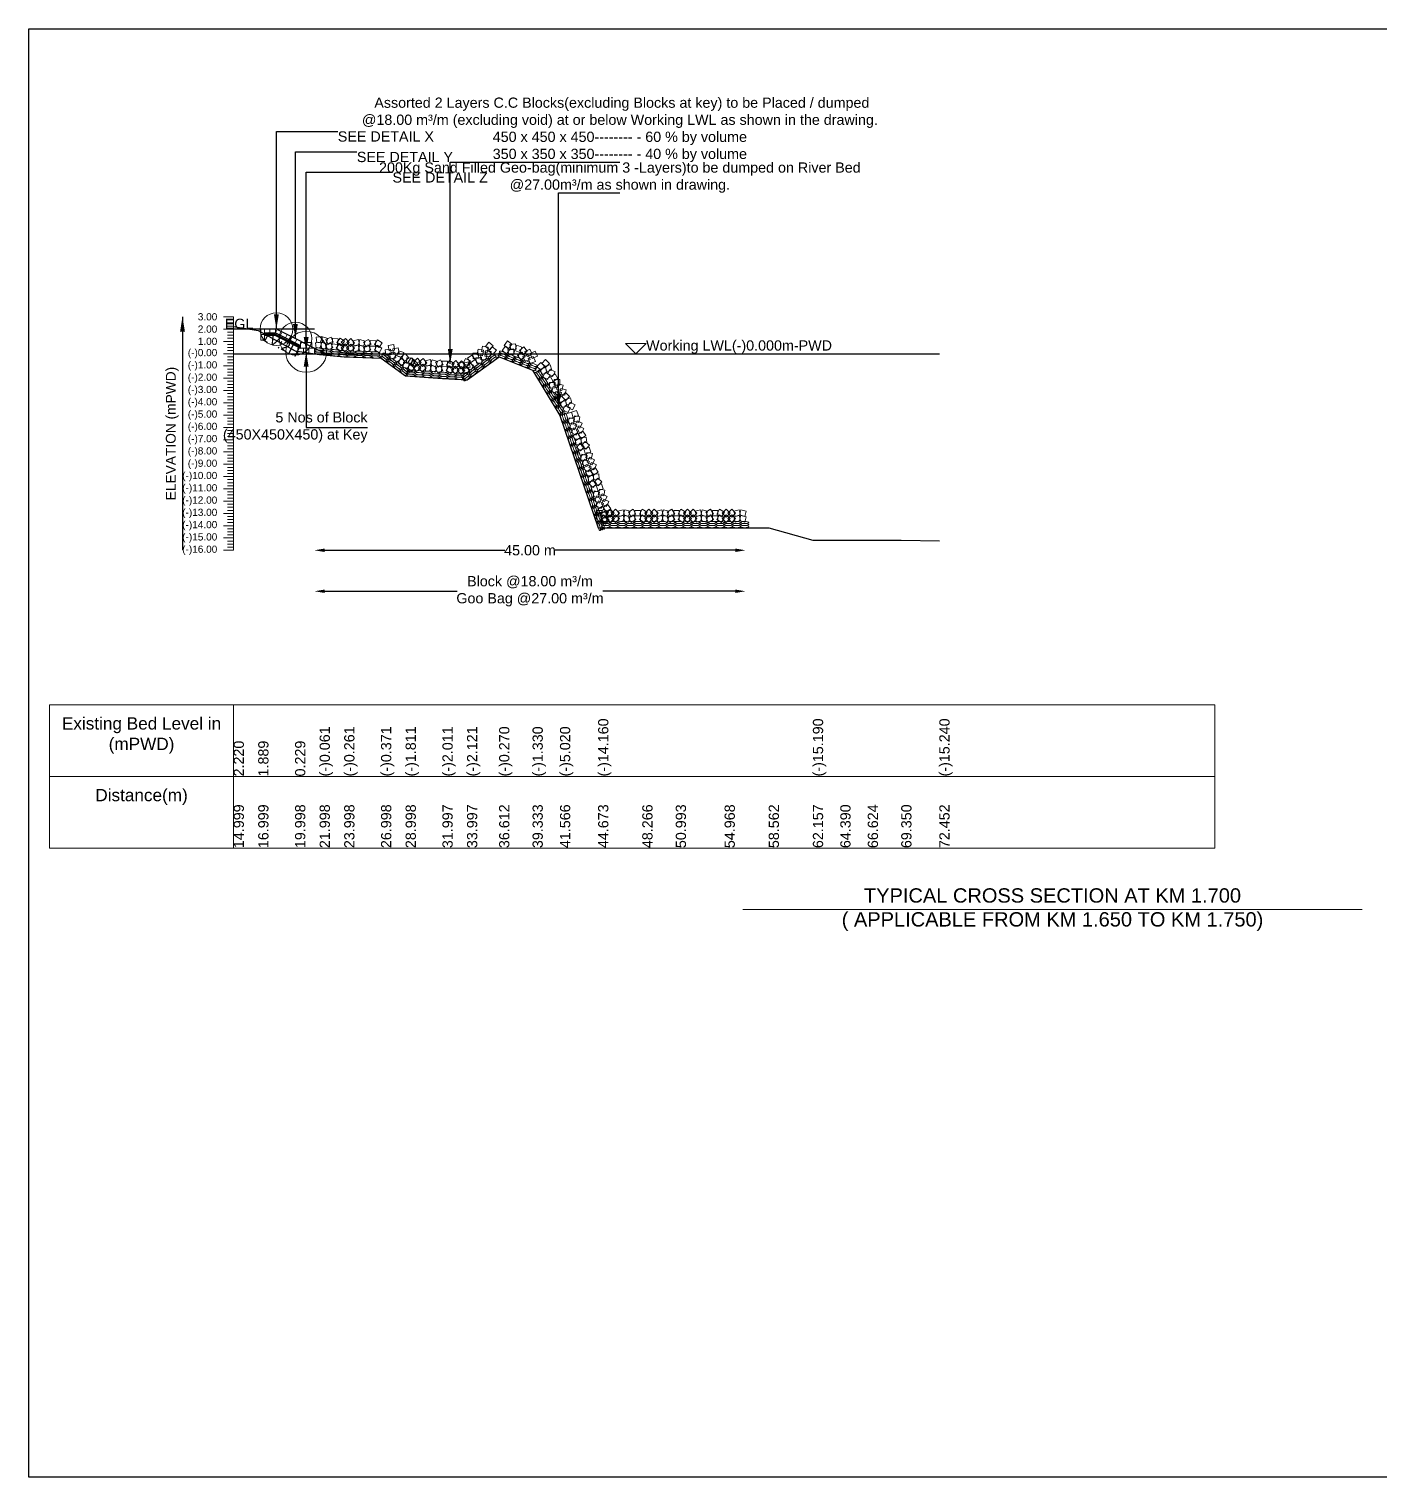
# Model space of a CAD drawing. Header units: inches. Extents: x 89000 to 1304432, y -10828 to 220529.
# Drawn here: x 446460 to 453055, y 172130 to 179201 of the extents above; entities that cross this region are included whole.
import ezdxf

# ---------------------------------------------------------------- set-up
doc = ezdxf.new("R2010")
doc.units = ezdxf.units.IN
doc.header["$LTSCALE"] = 7
doc.header["$MEASUREMENT"] = 0
for name, color, linetype, lineweight in [('Cross section Data Border', 7, 'Continuous', 9), ('Cross Section Labels', 7, 'Continuous', 9), ('Existing_Bed_Level for Xsection', 7, 'Continuous', 25), ('Long Section Labels', 7, 'Continuous', 9)]:
    doc.layers.add(name, color=color, linetype=linetype, lineweight=lineweight)
doc.styles.get("Standard").update_dxf_attribs({"font": 'arial.ttf'})
doc.dimstyles.new('Appron Lebeling Style', dxfattribs={"dimtxt": 50, "dimasz": 50, "dimexe": 0.18, "dimexo": 0.0625, "dimgap": 0.09, "dimtad": 0, "dimtih": 1, "dimtoh": 1, "dimdec": 4, "dimzin": 0, "dimdsep": 46, "dimtxsty": 'Standard', "dimcen": 0.09, "dimse1": 1, "dimse2": 1, "dimadec": 0, "dimazin": 0, "dimtfac": 1, "dimtdec": 4, "dimtofl": 0, "dimtmove": 0, "dimatfit": 3, "dimfxl": 1, "dimtolj": 1, "dimtzin": 0, "dimarcsym": 0})
doc.dimstyles.get("Standard").update_dxf_attribs({"dimtxt": 0.18, "dimasz": 0.18, "dimexe": 0.18, "dimexo": 0.0625, "dimgap": 0.09, "dimtad": 0, "dimtih": 1, "dimtoh": 1, "dimdec": 4, "dimzin": 0, "dimdsep": 46, "dimtxsty": 'Standard', "dimcen": 0.09, "dimadec": 0, "dimazin": 0, "dimtfac": 1, "dimtdec": 4, "dimtofl": 0, "dimtmove": 0, "dimatfit": 3, "dimfxl": 1, "dimtolj": 1, "dimtzin": 0, "dimarcsym": 0})

# ---------------------------------------------------------------- blocks, each defined once
blk = doc.blocks.new('*D33')
at = {"layer": 'Cross Section Labels', "color": 0, "lineweight": -2, "transparency": 16777216}
for p, q in [((447904.4, 176655), (448783.7, 176655)), ((449910.1, 176655), (449030.8, 176655))]:
    blk.add_line(p, q, dxfattribs=at)
at = {"layer": 'Cross Section Labels', "color": 0, "transparency": 16777216}
for points in [[(447904.4, 176663.4), (447904.4, 176646.7), (447854.4, 176655)], [(449910.1, 176663.4), (449910.1, 176646.7), (449960.1, 176655)]]:
    blk.add_solid(points, dxfattribs=at)
at = {"layer": 'Defpoints', "color": 0, "transparency": 16777216}
for p in [(447854.4, 177615), (449960.1, 176765.4), (449960.1, 176655)]:
    blk.add_point(p, dxfattribs=at)
at = {"layer": 'Cross Section Labels', "color": 0, "transparency": 16777216, "insert": (448907.2, 176655), "char_height": 50, "attachment_point": 5}
blk.add_mtext('\\A1;45.00 m', dxfattribs=at)
blk = doc.blocks.new('*D34')
at = {"layer": 'Cross Section Labels', "color": 0, "lineweight": -2, "transparency": 16777216}
for p, q in [((447904.4, 176455), (448551.6, 176455)), ((449910.1, 176455), (449262.9, 176455))]:
    blk.add_line(p, q, dxfattribs=at)
at = {"layer": 'Cross Section Labels', "color": 0, "transparency": 16777216}
for points in [[(447904.4, 176463.4), (447904.4, 176446.7), (447854.4, 176455)], [(449910.1, 176463.4), (449910.1, 176446.7), (449960.1, 176455)]]:
    blk.add_solid(points, dxfattribs=at)
at = {"layer": 'Defpoints', "color": 0, "transparency": 16777216}
for p in [(447854.4, 177615), (449960.1, 176765.4), (449960.1, 176455)]:
    blk.add_point(p, dxfattribs=at)
at = {"layer": 'Cross Section Labels', "color": 0, "transparency": 16777216, "insert": (448907.2, 176455), "char_height": 50, "attachment_point": 5}
blk.add_mtext('\\A1;Block @18.00 m³/m ^JGoo Bag @27.00 m³/m ', dxfattribs=at)

msp = doc.modelspace()

# ---------------------------------------------------------------- linework, layer by layer
msp.add_lwpolyline([(446459.68143, 179200.63194), (456459.68143, 179200.63194), (456459.68143, 172129.63194), (446459.68143, 172129.63194)], close=True)
at = {"layer": 'Cross section Data Border'}
msp.add_lwpolyline([(446559.68143, 175900.63194), (452252.08401, 175900.63194), (452252.08401, 175200.63194), (446559.68143, 175200.63194)], close=True, dxfattribs=at)
for points in [[(447459.68143, 175900.63194), (447459.68143, 175200.63194)], [(446559.68143, 175550.63194), (452252.08401, 175550.63194)]]:
    msp.add_lwpolyline(points, dxfattribs=at)
at = {"layer": 'Cross Section Labels'}
msp.add_lwpolyline([(449424.41117, 177615.03194), (449474.41117, 177665.03194), (449374.41117, 177665.03194)], close=True, dxfattribs=at)
msp.add_lwpolyline([(449947.68143, 174900.63194), (451459.68143, 174900.63194), (452971.68143, 174900.63194)], dxfattribs=at)
for centre, radius in [((447668.41117, 177735.03194), 80), ((447761.41117, 177688.53194), 80), ((447813.91117, 177624.03194), 100)]:
    msp.add_circle(centre, radius, dxfattribs=at)
at = {"layer": 'Existing_Bed_Level for Xsection'}
for points in [[(447459.68143, 177748.23194), (447579.67713, 177728.37194), (447759.65595, 177628.77194), (447879.65164, 177611.37194), (447999.64733, 177599.37194), (448179.62616, 177592.77194), (448299.62185, 177506.37194), (448479.60068, 177494.37194), (448599.59637, 177487.77194), (448756.48008, 177598.83194), (448919.74547, 177535.23194), (449053.71505, 177313.83194), (449240.13244, 176765.43194), (449455.73185, 176765.43194), (449619.33599, 176765.43194), (449857.86463, 176765.43194), (450073.46896, 176765.43194), (450289.1577, 176703.63194), (450423.16363, 176703.63194), (450557.18017, 176703.63194), (450720.73588, 176703.63194), (450906.88605, 176700.63194)], [(447854.41117, 177735.03194), (447459.68143, 177735.03194)], [(447908.41117, 177615.03194), (447672.21179, 177733.13163), (447668.41117, 177735.03194), (447664.16195, 177735.03194), (447610.16195, 177735.03194)], [(447610.16195, 177717.03194), (447664.16195, 177717.03194), (447786.91117, 177655.65733)], [(447610.16195, 177711.03194), (447662.74554, 177711.03194), (447786.91117, 177648.94912)], [(447610.16195, 177705.03194), (447661.32913, 177705.03194), (447786.91117, 177642.24092)], [(447459.68143, 177615.03194), (450906.88605, 177615.03194)]]:
    msp.add_lwpolyline(points, dxfattribs=at)
at = {"layer": 'Long Section Labels'}
for points in [[(447459.68143, 177795.03194), (447409.68143, 177795.03194)], [(447459.68143, 177780.03194), (447429.68143, 177780.03194)], [(447459.68143, 177765.03194), (447429.68143, 177765.03194)], [(447459.68143, 176655.03194), (447459.68143, 176715.03194), (447459.68143, 176775.03194), (447459.68143, 176835.03194), (447459.68143, 176895.03194), (447459.68143, 176955.03194), (447459.68143, 177015.03194), (447459.68143, 177075.03194), (447459.68143, 177135.03194), (447459.68143, 177195.03194), (447459.68143, 177255.03194), (447459.68143, 177315.03194), (447459.68143, 177375.03194), (447459.68143, 177435.03194), (447459.68143, 177495.03194), (447459.68143, 177555.03194), (447459.68143, 177615.03194), (447459.68143, 177675.03194), (447459.68143, 177735.03194), (447459.68143, 177795.03194)], [(447459.68143, 177735.03194), (447409.68143, 177735.03194)], [(447459.68143, 177750.03194), (447429.68143, 177750.03194)], [(447459.68143, 177720.03194), (447429.68143, 177720.03194)], [(447459.68143, 177705.03194), (447429.68143, 177705.03194)], [(447459.68143, 177675.03194), (447409.68143, 177675.03194)], [(447459.68143, 177690.03194), (447429.68143, 177690.03194)], [(447459.68143, 177660.03194), (447429.68143, 177660.03194)], [(447459.68143, 177645.03194), (447429.68143, 177645.03194)], [(447459.68143, 177630.03194), (447429.68143, 177630.03194)], [(447459.68143, 177615.03194), (447409.68143, 177615.03194)], [(447459.68143, 177555.03194), (447409.68143, 177555.03194)], [(447459.68143, 177600.03194), (447429.68143, 177600.03194)], [(447459.68143, 177585.03194), (447429.68143, 177585.03194)], [(447459.68143, 177570.03194), (447429.68143, 177570.03194)], [(447459.68143, 177495.03194), (447409.68143, 177495.03194)], [(447459.68143, 177540.03194), (447429.68143, 177540.03194)], [(447459.68143, 177525.03194), (447429.68143, 177525.03194)], [(447459.68143, 177510.03194), (447429.68143, 177510.03194)], [(447459.68143, 177435.03194), (447409.68143, 177435.03194)], [(447459.68143, 177480.03194), (447429.68143, 177480.03194)], [(447459.68143, 177465.03194), (447429.68143, 177465.03194)], [(447459.68143, 177450.03194), (447429.68143, 177450.03194)], [(447459.68143, 177420.03194), (447429.68143, 177420.03194)], [(447459.68143, 177375.03194), (447409.68143, 177375.03194)], [(447459.68143, 177405.03194), (447429.68143, 177405.03194)], [(447459.68143, 177390.03194), (447429.68143, 177390.03194)], [(447459.68143, 177360.03194), (447429.68143, 177360.03194)], [(447459.68143, 177345.03194), (447429.68143, 177345.03194)], [(447459.68143, 177315.03194), (447409.68143, 177315.03194)], [(447459.68143, 177330.03194), (447429.68143, 177330.03194)], [(447459.68143, 177300.03194), (447429.68143, 177300.03194)], [(447459.68143, 177285.03194), (447429.68143, 177285.03194)], [(447459.68143, 177270.03194), (447429.68143, 177270.03194)], [(447459.68143, 177255.03194), (447409.68143, 177255.03194)], [(447459.68143, 177240.03194), (447429.68143, 177240.03194)], [(447459.68143, 177225.03194), (447429.68143, 177225.03194)], [(447459.68143, 177210.03194), (447429.68143, 177210.03194)], [(447459.68143, 177195.03194), (447409.68143, 177195.03194)], [(447459.68143, 177135.03194), (447409.68143, 177135.03194)], [(447459.68143, 177180.03194), (447429.68143, 177180.03194)], [(447459.68143, 177165.03194), (447429.68143, 177165.03194)], [(447459.68143, 177150.03194), (447429.68143, 177150.03194)], [(447459.68143, 177075.03194), (447409.68143, 177075.03194)], [(447459.68143, 177120.03194), (447429.68143, 177120.03194)], [(447459.68143, 177105.03194), (447429.68143, 177105.03194)], [(447459.68143, 177090.03194), (447429.68143, 177090.03194)], [(447459.68143, 177060.03194), (447429.68143, 177060.03194)], [(447459.68143, 177015.03194), (447409.68143, 177015.03194)], [(447459.68143, 177045.03194), (447429.68143, 177045.03194)], [(447459.68143, 177030.03194), (447429.68143, 177030.03194)], [(447459.68143, 177000.03194), (447429.68143, 177000.03194)], [(447459.68143, 176955.03194), (447409.68143, 176955.03194)], [(447459.68143, 176985.03194), (447429.68143, 176985.03194)], [(447459.68143, 176970.03194), (447429.68143, 176970.03194)], [(447459.68143, 176940.03194), (447429.68143, 176940.03194)], [(447459.68143, 176925.03194), (447429.68143, 176925.03194)], [(447459.68143, 176895.03194), (447409.68143, 176895.03194)], [(447459.68143, 176910.03194), (447429.68143, 176910.03194)], [(447459.68143, 176880.03194), (447429.68143, 176880.03194)], [(447459.68143, 176865.03194), (447429.68143, 176865.03194)], [(447459.68143, 176850.03194), (447429.68143, 176850.03194)], [(447459.68143, 176835.03194), (447409.68143, 176835.03194)], [(447459.68143, 176775.03194), (447409.68143, 176775.03194)], [(447459.68143, 176820.03194), (447429.68143, 176820.03194)], [(447459.68143, 176805.03194), (447429.68143, 176805.03194)], [(447459.68143, 176790.03194), (447429.68143, 176790.03194)], [(447459.68143, 176715.03194), (447409.68143, 176715.03194)], [(447459.68143, 176760.03194), (447429.68143, 176760.03194)], [(447459.68143, 176745.03194), (447429.68143, 176745.03194)], [(447459.68143, 176730.03194), (447429.68143, 176730.03194)], [(447459.68143, 176655.03194), (447409.68143, 176655.03194)], [(447459.68143, 176700.03194), (447429.68143, 176700.03194)], [(447459.68143, 176685.03194), (447429.68143, 176685.03194)], [(447459.68143, 176670.03194), (447429.68143, 176670.03194)]]:
    msp.add_lwpolyline(points, dxfattribs=at)
for points in [[(447610.16195, 177735.03194), (447592.16195, 177735.03194), (447592.16195, 177708.03194), (447610.16195, 177708.03194)], [(447610.16195, 177708.03194), (447592.16195, 177708.03194), (447592.16195, 177681.03194), (447610.16195, 177681.03194)], [(447637.16195, 177735.03194), (447610.16195, 177735.03194), (447610.16195, 177717.03194), (447637.16195, 177717.03194)], [(447664.16195, 177735.03194), (447637.16195, 177735.03194), (447637.16195, 177717.03194), (447664.16195, 177717.03194)], [(447696.36132, 177721.05686), (447672.21179, 177733.13163), (447664.16195, 177717.03194), (447688.31148, 177704.95717)], [(447720.51086, 177708.98209), (447696.36132, 177721.05686), (447688.31148, 177704.95717), (447712.46101, 177692.8824)], [(447744.66039, 177696.90733), (447720.51086, 177708.98209), (447712.46101, 177692.8824), (447736.61055, 177680.80764)], [(447768.80993, 177684.83256), (447744.66039, 177696.90733), (447736.61055, 177680.80764), (447760.76008, 177668.73287)], [(447889.79144, 177698.45413), (447862.97919, 177695.27556), (447866.15776, 177668.46331), (447892.97001, 177671.64188)], [(447919.05119, 177688.4767), (447893.79792, 177698.03035), (447884.24427, 177672.77708), (447909.49754, 177663.22343)], [(447935.27628, 177695.79426), (447910.65966, 177684.70275), (447921.75117, 177660.08612), (447946.3678, 177671.17764)], [(447792.95946, 177672.75779), (447768.80993, 177684.83256), (447760.76008, 177668.73287), (447784.90962, 177656.6581)], [(447800.41117, 177642.03194), (447773.41117, 177642.03194), (447773.41117, 177615.03194), (447800.41117, 177615.03194)], [(447813.91117, 177669.03194), (447786.91117, 177669.03194), (447786.91117, 177642.03194), (447813.91117, 177642.03194)], [(447827.41117, 177642.03194), (447800.41117, 177642.03194), (447800.41117, 177615.03194), (447827.41117, 177615.03194)], [(447840.91117, 177669.03194), (447813.91117, 177669.03194), (447813.91117, 177642.03194), (447840.91117, 177642.03194)], [(447854.41117, 177642.03194), (447827.41117, 177642.03194), (447827.41117, 177615.03194), (447854.41117, 177615.03194)], [(447885.91682, 177671.73359), (447859.10457, 177668.55502), (447862.28314, 177641.74277), (447889.09539, 177644.92134)], [(447916.3645, 177661.61071), (447891.11122, 177671.16436), (447881.55757, 177645.91108), (447906.81085, 177636.35744)], [(447932.58959, 177668.92827), (447907.97296, 177657.83676), (447919.06447, 177633.22013), (447943.6811, 177644.31164)], [(447967.46937, 177660.47715), (447940.60337, 177663.16385), (447937.91668, 177636.29786), (447964.78267, 177633.61116)], [(447970.15607, 177687.34315), (447943.29007, 177690.02984), (447940.60337, 177663.16385), (447967.46937, 177660.47715)], [(447998.39869, 177648.79386), (447976.46597, 177664.54047), (447960.71935, 177642.60776), (447982.65207, 177626.86114)], [(448001.08538, 177675.65986), (447979.15266, 177691.40647), (447963.40605, 177669.47375), (447985.33877, 177653.72714)], [(448004.3704, 177662.43309), (447984.58437, 177644.06156), (448002.95591, 177624.27554), (448022.74193, 177642.64707)], [(448005.35985, 177689.41496), (447985.57382, 177671.04342), (448003.94536, 177651.2574), (448023.73138, 177669.62894)], [(448049.72435, 177641.67281), (448031.33707, 177661.4442), (448011.56568, 177643.05692), (448029.95297, 177623.28553)], [(448050.7138, 177668.65468), (448032.32652, 177688.42606), (448012.55513, 177670.03878), (448030.94242, 177650.26739)], [(448067.76908, 177657.55057), (448041.45172, 177651.51761), (448047.48468, 177625.20025), (448073.80204, 177631.23322)], [(448068.75853, 177684.53244), (448042.44117, 177678.49947), (448048.47413, 177652.18212), (448074.79149, 177658.21508)], [(448101.48331, 177649.31619), (448075.67851, 177657.26053), (448067.73418, 177631.45573), (448093.53898, 177623.5114)], [(448102.47276, 177676.29806), (448076.66796, 177684.24239), (448068.72363, 177658.43759), (448094.52843, 177650.49326)], [(448117.21537, 177657.64102), (448093.3461, 177645.02127), (448105.96585, 177621.152), (448129.83512, 177633.77175)], [(448118.20482, 177684.62288), (448094.33555, 177672.00313), (448106.9553, 177648.13386), (448130.82457, 177660.75362)], [(448152.55813, 177651.40326), (448125.57627, 177652.39272), (448124.58681, 177625.41085), (448151.56868, 177624.4214)], [(448153.54758, 177678.38513), (448126.56572, 177679.37458), (448125.57627, 177652.39272), (448152.55813, 177651.40326)], [(448184.16182, 177641.69097), (448161.28098, 177656.02509), (448146.94685, 177633.14425), (448169.82769, 177618.81012)], [(448185.15127, 177668.67283), (448162.27043, 177683.00695), (448147.93631, 177660.12611), (448170.81715, 177645.79199)], [(448225.72798, 177637.44556), (448199.07699, 177633.11838), (448203.40416, 177606.46738), (448230.05516, 177610.79456)], [(448241.50458, 177659.35672), (448214.85359, 177655.02954), (448219.18076, 177628.37854), (448245.83176, 177632.70572)], [(448267.7518, 177616.94146), (448263.4034, 177643.589), (448236.75586, 177639.2406), (448241.10426, 177612.59306)], [(448291.57134, 177620.15784), (448266.32158, 177629.72077), (448256.75864, 177604.47102), (448282.0084, 177594.90808)], [(448653.49821, 177636.43378), (448648.93615, 177609.82198), (448675.54795, 177605.25993), (448680.11, 177631.87172)], [(448702.13825, 177647.48443), (448675.52283, 177652.02529), (448670.98197, 177625.40987), (448697.59739, 177620.86901)], [(448717.73855, 177625.4474), (448691.12313, 177629.98826), (448686.58226, 177603.37284), (448713.19768, 177598.83198)], [(448706.8314, 177671.0575), (448689.58708, 177650.28171), (448710.36288, 177633.03739), (448727.60719, 177653.81319)], [(448722.4317, 177649.02047), (448705.18738, 177628.24468), (448725.96317, 177611.00036), (448743.20749, 177631.77615)], [(448808.75234, 177636.03832), (448786.99085, 177652.02074), (448771.00844, 177630.25925), (448792.76993, 177614.27683)], [(448818.55283, 177661.19683), (448796.79134, 177677.17924), (448780.80893, 177655.41775), (448802.57042, 177639.43534)], [(448826.3463, 177638.73149), (448799.6557, 177634.65569), (448803.7315, 177607.9651), (448830.42209, 177612.0409)], [(448836.14679, 177663.89), (448809.45619, 177659.8142), (448813.53199, 177633.1236), (448840.22258, 177637.1994)], [(448857.6769, 177621.22681), (448832.51839, 177631.0273), (448822.7179, 177605.8688), (448847.87641, 177596.06831)], [(448867.47739, 177646.38532), (448842.31889, 177656.18581), (448832.51839, 177631.0273), (448857.6769, 177621.22681)], [(448894.13484, 177626.82765), (448877.23457, 177647.88426), (448856.17796, 177630.98399), (448873.07823, 177609.92738)], [(448907.25198, 177636.89232), (448882.52791, 177626.0424), (448893.37783, 177601.31834), (448918.10189, 177612.16825)], [(448943.26591, 177602.38193), (448932.39632, 177627.09734), (448907.6809, 177616.22775), (448918.5505, 177591.51233)], [(448251.9752, 177595.0303), (448247.6268, 177621.67784), (448220.97926, 177617.32944), (448225.32766, 177590.6819)], [(448275.79474, 177598.24668), (448250.54498, 177607.80962), (448240.98204, 177582.55986), (448266.2318, 177572.99692)], [(448299.29482, 177572.70847), (448282.21775, 177593.62194), (448261.30427, 177576.54487), (448278.38135, 177555.63139)], [(448315.07143, 177594.61963), (448297.99435, 177615.5331), (448277.08087, 177598.45603), (448294.15795, 177577.54255)], [(448317.00358, 177570.91949), (448290.14128, 177573.64294), (448287.41784, 177546.78064), (448314.28013, 177544.0572)], [(448332.78018, 177592.83065), (448305.91788, 177595.5541), (448303.19444, 177568.6918), (448330.05673, 177565.96836)], [(448342.96575, 177546.14075), (448321.05459, 177561.91735), (448305.27799, 177540.00619), (448327.18915, 177524.22959)], [(448346.66331, 177552.39677), (448324.22154, 177567.409), (448309.20931, 177544.96723), (448331.65107, 177529.955)], [(448348.45953, 177579.33695), (448326.01776, 177594.34918), (448311.00553, 177571.90742), (448333.4473, 177556.89519)], [(448358.74235, 177568.05191), (448336.83119, 177583.82851), (448321.05459, 177561.91735), (448342.96575, 177546.14075)], [(448356.1542, 177565.93486), (448335.82741, 177548.16348), (448353.59879, 177527.8367), (448373.92557, 177545.60807)], [(448357.95042, 177592.87504), (448337.62363, 177575.10367), (448355.39501, 177554.77688), (448375.7218, 177572.54825)], [(448400.86677, 177543.82702), (448383.07921, 177564.13964), (448362.76659, 177546.35209), (448380.55414, 177526.03946)], [(448402.66299, 177570.7672), (448384.87544, 177591.07983), (448364.56281, 177573.29227), (448382.35036, 177552.97965)], [(448419.37843, 177559.15783), (448392.89237, 177553.9149), (448398.13529, 177527.42883), (448424.62136, 177532.67176)], [(448421.17466, 177586.09801), (448394.68859, 177580.85508), (448399.93152, 177554.36902), (448426.41758, 177559.61194)], [(448452.83123, 177549.9185), (448427.27565, 177558.63128), (448418.56287, 177533.07571), (448444.11845, 177524.36293)], [(448454.62745, 177576.85869), (448429.07187, 177585.57147), (448420.35909, 177560.01589), (448445.91467, 177551.30311)], [(448468.80529, 177557.76895), (448444.56917, 177545.86894), (448456.46917, 177521.63281), (448480.7053, 177533.53282)], [(448470.60152, 177584.70913), (448446.36539, 177572.80913), (448458.2654, 177548.573), (448482.50152, 177560.47301)], [(448504.77434, 177577.71521), (448477.81509, 177579.19802), (448476.33228, 177552.23877), (448503.29153, 177550.75595)], [(448534.71228, 177540.46722), (448512.09746, 177555.21746), (448497.34722, 177532.60263), (448519.96204, 177517.85239)], [(448536.19509, 177567.42647), (448513.58027, 177582.17671), (448498.83003, 177559.56188), (448521.44485, 177544.81164)], [(448544.0451, 177554.11476), (448523.92635, 177536.10821), (448541.9329, 177515.98946), (448562.05165, 177533.99601)], [(448545.52791, 177581.07401), (448525.40916, 177563.06746), (448543.41572, 177542.94871), (448563.53446, 177560.95527)], [(448590.49455, 177559.48763), (448572.47198, 177579.59204), (448552.36758, 177561.56947), (448570.39015, 177541.46506)], [(448584.35777, 177575.78852), (448559.0321, 177566.42847), (448568.39214, 177541.1028), (448593.71781, 177550.46285)], [(448599.95806, 177553.75149), (448574.63239, 177544.39144), (448583.99244, 177519.06577), (448609.31811, 177528.42582)], [(448591.80056, 177591.95655), (448580.5014, 177567.43454), (448605.02341, 177556.13537), (448616.32257, 177580.65738)], [(448608.82668, 177575.03268), (448582.40337, 177569.4821), (448587.95396, 177543.05879), (448614.37726, 177548.60938)], [(448607.40086, 177569.91952), (448596.1017, 177545.39751), (448620.6237, 177534.09834), (448631.92287, 177558.62035)], [(448623.66738, 177608.46492), (448601.63035, 177592.86462), (448617.23065, 177570.82759), (448639.26768, 177586.42789)], [(448639.26768, 177586.42789), (448617.23065, 177570.82759), (448632.83095, 177548.79056), (448654.86798, 177564.39086)], [(448654.67377, 177619.94211), (448627.79049, 177617.43428), (448630.29832, 177590.551), (448657.1816, 177593.05883)], [(448670.27407, 177597.90508), (448643.39079, 177595.39725), (448645.89862, 177568.51397), (448672.7819, 177571.0218)], [(448669.0985, 177614.39675), (448664.53645, 177587.78495), (448691.14825, 177583.2229), (448695.7103, 177609.83469)], [(448884.33435, 177601.66914), (448867.43408, 177622.72575), (448846.37747, 177605.82548), (448863.27774, 177584.76887)], [(448897.45149, 177611.73381), (448872.72742, 177600.8839), (448883.57733, 177576.15983), (448908.3014, 177587.00974)], [(448933.46542, 177577.22342), (448922.59583, 177601.93884), (448897.88041, 177591.06924), (448908.75001, 177566.35382)], [(448979.38506, 177553.796), (448959.90089, 177572.48737), (448941.20953, 177553.0032), (448960.6937, 177534.31183)], [(449002.48521, 177567.77395), (448983.00104, 177586.46531), (448964.30968, 177566.98114), (448983.79385, 177548.28978)], [(449014.10039, 177535.07009), (449006.5827, 177561.00239), (448980.65039, 177553.4847), (448988.16809, 177527.55239)], [(448503.29153, 177550.75595), (448476.33228, 177552.23877), (448474.84946, 177525.27951), (448501.80872, 177523.7967)], [(448589.01174, 177532.52838), (448570.98917, 177552.63278), (448550.88477, 177534.61021), (448568.90734, 177514.50581)], [(448607.34387, 177548.07343), (448580.92056, 177542.52285), (448586.47114, 177516.09954), (448612.89445, 177521.65012)], [(448991.00024, 177521.09215), (448983.48254, 177547.02445), (448957.55024, 177539.50675), (448965.06794, 177513.57445)], [(449006.59221, 177512.50781), (448982.94468, 177525.53832), (448969.91417, 177501.89078), (448993.56171, 177488.86028)], [(449020.77019, 177479.53804), (449006.79224, 177502.63819), (448983.69209, 177488.66025), (448997.67004, 177465.5601)], [(449029.69236, 177526.48576), (449006.04483, 177539.51626), (448993.01432, 177515.86873), (449016.66186, 177502.83822)], [(449043.87034, 177493.51599), (449029.89239, 177516.61614), (449006.79224, 177502.63819), (449020.77019, 177479.53804)], [(449053.09189, 177461.76564), (449052.52054, 177488.75959), (449025.52659, 177488.18825), (449026.09793, 177461.19429)], [(449029.99174, 177447.78769), (449029.42039, 177474.78164), (449002.42644, 177474.2103), (449002.99778, 177447.21634)], [(449046.52524, 177447.77624), (449020.30964, 177454.23705), (449013.84883, 177428.02145), (449040.06443, 177421.56064)], [(449054.05539, 177398.46836), (449060.49532, 177424.6891), (449034.27458, 177431.12903), (449027.83465, 177404.90829)], [(449069.62539, 177461.75419), (449043.40979, 177468.215), (449036.94898, 177441.99939), (449063.16458, 177435.53858)], [(449077.15554, 177412.4463), (449083.59547, 177438.66704), (449057.37473, 177445.10698), (449050.9348, 177418.88624)], [(449100.33085, 177406.07289), (449080.84668, 177424.76426), (449062.15531, 177405.28009), (449081.63948, 177386.58872)], [(449077.2307, 177392.09494), (449057.74653, 177410.78631), (449039.05516, 177391.30214), (449058.53933, 177372.61077)], [(449088.84588, 177359.39109), (449081.32818, 177385.32339), (449055.39588, 177377.80569), (449062.91358, 177351.87339)], [(449104.43785, 177350.80675), (449080.79031, 177363.83726), (449067.75981, 177340.18972), (449091.40734, 177327.15922)], [(449111.94603, 177373.36904), (449104.42833, 177399.30134), (449078.49603, 177391.78364), (449086.01373, 177365.85134)], [(449127.538, 177364.7847), (449103.89046, 177377.81521), (449090.85996, 177354.16767), (449114.50749, 177341.13717)], [(449117.9612, 177303.80281), (449109.27144, 177329.36622), (449083.70802, 177320.67646), (449092.39778, 177295.11305)], [(449120.14752, 177270.81278), (449125.38781, 177297.29937), (449098.90122, 177302.53966), (449093.66093, 177276.05308)], [(449136.29264, 177267.2502), (449112.07674, 177279.19132), (449100.13562, 177254.97542), (449124.35152, 177243.0343)], [(449143.52461, 177312.49257), (449134.83485, 177338.05598), (449109.27144, 177329.36622), (449117.9612, 177303.80281)], [(449145.71093, 177279.50254), (449150.95122, 177305.98913), (449124.46464, 177311.22942), (449119.22434, 177284.74284)], [(449161.85605, 177275.93996), (449137.64015, 177287.88108), (449125.69904, 177263.66518), (449149.91493, 177251.72406)], [(449133.05568, 177217.47578), (449144.97751, 177241.70118), (449120.75211, 177253.62301), (449108.83028, 177229.39761)], [(449154.32102, 177206.27308), (449139.30656, 177228.71335), (449116.86628, 177213.69889), (449131.88075, 177191.25862)], [(449158.61909, 177226.16554), (449170.54092, 177250.39094), (449146.31552, 177262.31277), (449134.39369, 177238.08737)], [(449179.88443, 177214.96284), (449164.86997, 177237.40311), (449142.4297, 177222.38865), (449157.44416, 177199.94838)], [(449184.2037, 177180.52742), (449182.43174, 177207.46921), (449155.48995, 177205.69725), (449157.26191, 177178.75546)], [(449158.64029, 177171.83766), (449156.86833, 177198.77945), (449129.92654, 177197.00749), (449131.6985, 177170.0657)], [(449172.02439, 177160.10454), (449151.72779, 177177.91038), (449133.92195, 177157.61378), (449154.21855, 177139.80794)], [(449178.78952, 177124.85892), (449170.09976, 177150.42233), (449144.53635, 177141.73257), (449153.22611, 177116.16916)], [(449197.58781, 177168.7943), (449177.29121, 177186.60014), (449159.48536, 177166.30354), (449179.78197, 177148.4977)], [(449204.35293, 177133.54868), (449195.66317, 177159.11209), (449170.09976, 177150.42233), (449178.78952, 177124.85892)], [(449206.53925, 177100.55865), (449211.77955, 177127.04524), (449185.29296, 177132.28554), (449180.05267, 177105.79895)], [(449180.97584, 177091.86889), (449186.21614, 177118.35548), (449159.72955, 177123.59578), (449154.48925, 177097.10919)], [(449197.12096, 177088.30631), (449172.90506, 177100.24743), (449160.96395, 177076.03153), (449185.17985, 177064.09042)], [(449193.884, 177038.5319), (449205.80583, 177062.7573), (449181.58043, 177074.67912), (449169.6586, 177050.45372)], [(449222.68438, 177096.99607), (449198.46848, 177108.93719), (449186.52736, 177084.72129), (449210.74326, 177072.78018)], [(449219.44741, 177047.22166), (449231.36924, 177071.44706), (449207.14384, 177083.36889), (449195.22201, 177059.14349)], [(449240.71276, 177036.01895), (449225.69829, 177058.45923), (449203.25802, 177043.44476), (449218.27249, 177021.00449)], [(449215.14935, 177027.32919), (449200.13488, 177049.76947), (449177.69461, 177034.755), (449192.70907, 177012.31473)], [(449219.46861, 176992.89377), (449217.69665, 177019.83556), (449190.75486, 177018.0636), (449192.52682, 176991.12181)], [(449232.85272, 176981.16065), (449212.55612, 176998.96649), (449194.75028, 176978.66989), (449215.04688, 176960.86405)], [(449245.03203, 177001.58353), (449243.26007, 177028.52532), (449216.31827, 177026.75336), (449218.09023, 176999.81157)], [(449258.41613, 176989.85041), (449238.11953, 177007.65625), (449220.31369, 176987.35965), (449240.61029, 176969.55381)], [(449239.61785, 176945.91503), (449230.92808, 176971.47845), (449205.36467, 176962.78869), (449214.05443, 176937.22527)], [(449241.80417, 176912.92501), (449247.04446, 176939.41159), (449220.55787, 176944.65189), (449215.31758, 176918.1653)], [(449257.94929, 176909.36243), (449233.73339, 176921.30354), (449221.79227, 176897.08764), (449246.00817, 176885.14653)], [(449265.18126, 176954.60479), (449256.4915, 176980.16821), (449230.92808, 176971.47845), (449239.61785, 176945.91503)], [(449267.36758, 176921.61477), (449272.60787, 176948.10135), (449246.12129, 176953.34165), (449240.88099, 176926.85506)], [(449283.5127, 176918.05219), (449259.2968, 176929.9933), (449247.35569, 176905.7774), (449271.57158, 176893.83629)], [(449254.71233, 176859.58801), (449266.63416, 176883.81341), (449242.40876, 176895.73524), (449230.48693, 176871.50984)], [(449258.08668, 176850.03194), (449231.08668, 176850.03194), (449231.08668, 176823.03194), (449258.08668, 176823.03194)], [(449275.97767, 176848.38531), (449260.96321, 176870.82558), (449238.52293, 176855.81111), (449253.5374, 176833.37084)], [(449290.02506, 176841.48432), (449266.6343, 176854.97032), (449253.1483, 176831.57955), (449276.53907, 176818.09356)], [(449280.27574, 176868.27777), (449292.19757, 176892.50317), (449267.97217, 176904.425), (449256.05034, 176880.1996)], [(449301.54108, 176857.07507), (449286.52662, 176879.51534), (449264.08635, 176864.50087), (449279.10081, 176842.0606)], [(449305.86035, 176822.63964), (449304.08839, 176849.58143), (449277.1466, 176847.80947), (449278.91856, 176820.86768)], [(449298.59428, 176855.62382), (449279.4948, 176836.53954), (449298.57908, 176817.44006), (449317.67856, 176836.52434)], [(449344.67856, 176836.53954), (449325.57908, 176855.62382), (449306.4948, 176836.52434), (449325.59428, 176817.44006)], [(449362.12931, 176853.06791), (449336.05071, 176846.07456), (449343.04406, 176819.99597), (449369.12265, 176826.98931)], [(449396.12265, 176846.07456), (449370.04406, 176853.06791), (449363.05071, 176826.98931), (449389.12931, 176819.99597)], [(449411.53907, 176854.97032), (449388.1483, 176841.48432), (449401.6343, 176818.09356), (449425.02506, 176831.57955)], [(449447.08668, 176850.03194), (449420.08668, 176850.03194), (449420.08668, 176823.03194), (449447.08668, 176823.03194)], [(449479.02506, 176841.48432), (449455.6343, 176854.97032), (449442.1483, 176831.57955), (449465.53907, 176818.09356)], [(449487.59428, 176855.62382), (449468.4948, 176836.53954), (449487.57908, 176817.44006), (449506.67856, 176836.52434)], [(449533.67856, 176836.53954), (449514.57908, 176855.62382), (449495.4948, 176836.52434), (449514.59428, 176817.44006)], [(449551.12931, 176853.06791), (449525.05071, 176846.07456), (449532.04406, 176819.99597), (449558.12265, 176826.98931)], [(449585.12265, 176846.07456), (449559.04406, 176853.06791), (449552.05071, 176826.98931), (449578.12931, 176819.99597)], [(449600.53907, 176854.97032), (449577.1483, 176841.48432), (449590.6343, 176818.09356), (449614.02506, 176831.57955)], [(449636.08668, 176850.03194), (449609.08668, 176850.03194), (449609.08668, 176823.03194), (449636.08668, 176823.03194)], [(449668.02506, 176841.48432), (449644.6343, 176854.97032), (449631.1483, 176831.57955), (449654.53907, 176818.09356)], [(449676.59428, 176855.62382), (449657.4948, 176836.53954), (449676.57908, 176817.44006), (449695.67856, 176836.52434)], [(449722.67856, 176836.53954), (449703.57908, 176855.62382), (449684.4948, 176836.52434), (449703.59428, 176817.44006)], [(449740.12931, 176853.06791), (449714.05071, 176846.07456), (449721.04406, 176819.99597), (449747.12265, 176826.98931)], [(449774.12265, 176846.07456), (449748.04406, 176853.06791), (449741.05071, 176826.98931), (449767.12931, 176819.99597)], [(449789.53907, 176854.97032), (449766.1483, 176841.48432), (449779.6343, 176818.09356), (449803.02506, 176831.57955)], [(449825.08668, 176850.03194), (449798.08668, 176850.03194), (449798.08668, 176823.03194), (449825.08668, 176823.03194)], [(449857.02506, 176841.48432), (449833.6343, 176854.97032), (449820.1483, 176831.57955), (449843.53907, 176818.09356)], [(449865.59428, 176855.62382), (449846.4948, 176836.53954), (449865.57908, 176817.44006), (449884.67856, 176836.52434)], [(449911.67856, 176836.53954), (449892.57908, 176855.62382), (449873.4948, 176836.52434), (449892.59428, 176817.44006)], [(449929.12931, 176853.06791), (449903.05071, 176846.07456), (449910.04406, 176819.99597), (449936.12265, 176826.98931)], [(449963.12265, 176846.07456), (449937.04406, 176853.06791), (449930.05071, 176826.98931), (449956.12931, 176819.99597)], [(449258.08668, 176823.03194), (449231.08668, 176823.03194), (449231.08668, 176796.03194), (449258.08668, 176796.03194)], [(449280.29694, 176813.94988), (449278.52498, 176840.89167), (449251.58319, 176839.11971), (449253.35515, 176812.17792)], [(449290.02506, 176814.48432), (449266.6343, 176827.97032), (449253.1483, 176804.57955), (449276.53907, 176791.09356)], [(449293.68104, 176802.21677), (449273.38444, 176820.02261), (449255.5786, 176799.726), (449275.8752, 176781.92016)], [(449298.59428, 176828.62382), (449279.4948, 176809.53954), (449298.57908, 176790.44006), (449317.67856, 176809.52434)], [(449319.24446, 176810.90653), (449298.94786, 176828.71237), (449281.14201, 176808.41577), (449301.43862, 176790.60992)], [(449344.67856, 176809.53954), (449325.57908, 176828.62382), (449306.4948, 176809.52434), (449325.59428, 176790.44006)], [(449362.12931, 176826.06791), (449336.05071, 176819.07456), (449343.04406, 176792.99597), (449369.12265, 176799.98931)], [(449396.12265, 176819.07456), (449370.04406, 176826.06791), (449363.05071, 176799.98931), (449389.12931, 176792.99597)], [(449411.53907, 176827.97032), (449388.1483, 176814.48432), (449401.6343, 176791.09356), (449425.02506, 176804.57955)], [(449447.08668, 176823.03194), (449420.08668, 176823.03194), (449420.08668, 176796.03194), (449447.08668, 176796.03194)], [(449479.02506, 176814.48432), (449455.6343, 176827.97032), (449442.1483, 176804.57955), (449465.53907, 176791.09356)], [(449487.59428, 176828.62382), (449468.4948, 176809.53954), (449487.57908, 176790.44006), (449506.67856, 176809.52434)], [(449533.67856, 176809.53954), (449514.57908, 176828.62382), (449495.4948, 176809.52434), (449514.59428, 176790.44006)], [(449551.12931, 176826.06791), (449525.05071, 176819.07456), (449532.04406, 176792.99597), (449558.12265, 176799.98931)], [(449585.12265, 176819.07456), (449559.04406, 176826.06791), (449552.05071, 176799.98931), (449578.12931, 176792.99597)], [(449600.53907, 176827.97032), (449577.1483, 176814.48432), (449590.6343, 176791.09356), (449614.02506, 176804.57955)], [(449636.08668, 176823.03194), (449609.08668, 176823.03194), (449609.08668, 176796.03194), (449636.08668, 176796.03194)], [(449668.02506, 176814.48432), (449644.6343, 176827.97032), (449631.1483, 176804.57955), (449654.53907, 176791.09356)], [(449676.59428, 176828.62382), (449657.4948, 176809.53954), (449676.57908, 176790.44006), (449695.67856, 176809.52434)], [(449722.67856, 176809.53954), (449703.57908, 176828.62382), (449684.4948, 176809.52434), (449703.59428, 176790.44006)], [(449740.12931, 176826.06791), (449714.05071, 176819.07456), (449721.04406, 176792.99597), (449747.12265, 176799.98931)], [(449774.12265, 176819.07456), (449748.04406, 176826.06791), (449741.05071, 176799.98931), (449767.12931, 176792.99597)], [(449789.53907, 176827.97032), (449766.1483, 176814.48432), (449779.6343, 176791.09356), (449803.02506, 176804.57955)], [(449825.08668, 176823.03194), (449798.08668, 176823.03194), (449798.08668, 176796.03194), (449825.08668, 176796.03194)], [(449857.02506, 176814.48432), (449833.6343, 176827.97032), (449820.1483, 176804.57955), (449843.53907, 176791.09356)], [(449865.59428, 176828.62382), (449846.4948, 176809.53954), (449865.57908, 176790.44006), (449884.67856, 176809.52434)], [(449911.67856, 176809.53954), (449892.57908, 176828.62382), (449873.4948, 176809.52434), (449892.59428, 176790.44006)], [(449929.12931, 176826.06791), (449903.05071, 176819.07456), (449910.04406, 176792.99597), (449936.12265, 176799.98931)], [(449963.12265, 176819.07456), (449937.04406, 176826.06791), (449930.05071, 176799.98931), (449956.12931, 176792.99597)]]:
    msp.add_lwpolyline(points, close=True, dxfattribs=at)
for centre, major_axis in [((447874.90437, 177617.21366), (19.76132, -2.86549)), ((447876.36811, 177627.30808), (19.76132, -2.86549)), ((447877.83186, 177637.40251), (19.76132, -2.86549)), ((447915.40292, 177623.173), (19.8689, -1.98696)), ((447916.41789, 177633.32237), (19.8689, -1.98696)), ((447955.14071, 177619.19907), (19.8689, -1.98696)), ((447956.15569, 177629.34845), (19.8689, -1.98696)), ((447995.89348, 177625.37453), (19.8689, -1.98696)), ((448034.17257, 177623.623), (19.95459, -0.73175)), ((448074.08174, 177622.15949), (19.95459, -0.73175)), ((448113.99091, 177620.69599), (19.95459, -0.73175)), ((448153.90009, 177619.23248), (19.95459, -0.73175)), ((448776.543, 177618.38292), (18.60611, -7.24801)), ((447914.38795, 177613.02362), (19.8689, -1.98696)), ((447954.12574, 177609.0497), (19.8689, -1.98696)), ((447993.86353, 177605.07578), (19.8689, -1.98696)), ((447994.8785, 177615.22515), (19.8689, -1.98696)), ((448033.42498, 177603.23671), (19.95459, -0.73175)), ((448033.79877, 177613.42985), (19.95459, -0.73175)), ((448073.33415, 177601.7732), (19.95459, -0.73175)), ((448073.70795, 177611.96635), (19.95459, -0.73175)), ((448113.24333, 177600.30969), (19.95459, -0.73175)), ((448113.61712, 177610.50284), (19.95459, -0.73175)), ((448153.1525, 177598.84618), (19.95459, -0.73175)), ((448153.5263, 177609.03933), (19.95459, -0.73175)), ((448193.36499, 177589.16409), (16.20452, -11.66767)), ((448199.32504, 177597.44164), (16.20452, -11.66767)), ((448205.28509, 177605.71919), (16.20452, -11.66767)), ((448225.77403, 177565.82875), (16.20452, -11.66767)), ((448231.73408, 177574.1063), (16.20452, -11.66767)), ((448237.69413, 177582.38384), (16.20452, -11.66767)), ((448258.18307, 177542.4934), (16.20452, -11.66767)), ((448264.14312, 177550.77095), (16.20452, -11.66767)), ((448270.10317, 177559.0485), (16.20452, -11.66767)), ((448653.42688, 177557.12212), (16.29761, 11.53729)), ((448659.32033, 177548.79702), (16.29761, 11.53729)), ((448665.21377, 177540.47192), (16.29761, 11.53729)), ((448686.0221, 177580.19669), (16.29761, 11.53729)), ((448691.91554, 177571.87159), (16.29761, 11.53729)), ((448697.80899, 177563.54649), (16.29761, 11.53729)), ((448718.61732, 177603.27126), (16.29761, 11.53729)), ((448724.51076, 177594.94616), (16.29761, 11.53729)), ((448730.40421, 177586.62106), (16.29761, 11.53729)), ((448769.13819, 177599.37427), (18.60611, -7.24801)), ((448772.8406, 177608.8786), (18.60611, -7.24801)), ((448806.35041, 177584.87826), (18.60611, -7.24801)), ((448810.05282, 177594.38258), (18.60611, -7.24801)), ((448813.75523, 177603.88691), (18.60611, -7.24801)), ((448843.56264, 177570.38224), (18.60611, -7.24801)), ((448847.26504, 177579.88657), (18.60611, -7.24801)), ((448850.96745, 177589.39089), (18.60611, -7.24801)), ((448880.77486, 177555.88623), (18.60611, -7.24801)), ((448884.47727, 177565.39055), (18.60611, -7.24801)), ((448888.17968, 177574.89488), (18.60611, -7.24801)), ((448921.68949, 177550.89454), (18.60611, -7.24801)), ((448925.3919, 177560.39886), (18.60611, -7.24801)), ((448290.59211, 177519.15806), (16.20452, -11.66767)), ((448296.55216, 177527.43561), (16.20452, -11.66767)), ((448302.5122, 177535.71315), (16.20452, -11.66767)), ((448325.04243, 177509.78836), (19.92376, -1.32841)), ((448325.721, 177519.96576), (19.92376, -1.32841)), ((448326.39957, 177530.14316), (19.92376, -1.32841)), ((448364.88995, 177507.13154), (19.92376, -1.32841)), ((448365.56853, 177517.30895), (19.92376, -1.32841)), ((448366.2471, 177527.48635), (19.92376, -1.32841)), ((448404.73748, 177504.47473), (19.92376, -1.32841)), ((448405.41605, 177514.65213), (19.92376, -1.32841)), ((448406.09463, 177524.82953), (19.92376, -1.32841)), ((448444.58501, 177501.81791), (19.92376, -1.32841)), ((448445.26358, 177511.99532), (19.92376, -1.32841)), ((448445.94215, 177522.17272), (19.92376, -1.32841)), ((448484.37651, 177499.21697), (19.93786, -1.09662)), ((448484.93669, 177509.40157), (19.93786, -1.09662)), ((448485.49686, 177519.58618), (19.93786, -1.09662)), ((448524.25224, 177497.02372), (19.93786, -1.09662)), ((448524.81242, 177507.20833), (19.93786, -1.09662)), ((448525.37259, 177517.39293), (19.93786, -1.09662)), ((448564.12797, 177494.83048), (19.93786, -1.09662)), ((448564.68815, 177505.01508), (19.93786, -1.09662)), ((448565.24832, 177515.19969), (19.93786, -1.09662)), ((448588.23645, 177510.97297), (16.29761, 11.53729)), ((448594.12989, 177502.64787), (16.29761, 11.53729)), ((448600.02334, 177494.32277), (16.29761, 11.53729)), ((448620.83167, 177534.04754), (16.29761, 11.53729)), ((448626.72511, 177525.72244), (16.29761, 11.53729)), ((448632.61856, 177517.39734), (16.29761, 11.53729)), ((448917.98709, 177541.39021), (18.60611, -7.24801)), ((448942.7783, 177507.01879), (10.33747, -17.08385)), ((448951.50502, 177512.29935), (10.33747, -17.08385)), ((448960.23175, 177517.57991), (10.33747, -17.08385)), ((448963.45324, 177472.8511), (10.33747, -17.08385)), ((448972.17996, 177478.13166), (10.33747, -17.08385)), ((448980.90668, 177483.41222), (10.33747, -17.08385)), ((448984.12817, 177438.68341), (10.33747, -17.08385)), ((448992.8549, 177443.96397), (10.33747, -17.08385)), ((449001.58162, 177449.24453), (10.33747, -17.08385)), ((449004.80311, 177404.51572), (10.33747, -17.08385)), ((449013.52983, 177409.79628), (10.33747, -17.08385)), ((449022.25656, 177415.07684), (10.33747, -17.08385)), ((449025.47805, 177370.34803), (10.33747, -17.08385)), ((449034.20477, 177375.62859), (10.33747, -17.08385)), ((449042.9315, 177380.90915), (10.33747, -17.08385)), ((449046.15299, 177336.18034), (10.33747, -17.08385)), ((449054.87971, 177341.4609), (10.33747, -17.08385)), ((449063.60643, 177346.74146), (10.33747, -17.08385)), ((449063.98306, 177299.47189), (6.42656, -18.90556)), ((449073.64035, 177302.75469), (6.42656, -18.90556)), ((449076.83618, 177261.66076), (6.42656, -18.90556)), ((449083.29764, 177306.03749), (6.42656, -18.90556)), ((449086.49347, 177264.94356), (6.42656, -18.90556)), ((449096.15076, 177268.22636), (6.42656, -18.90556)), ((449089.6893, 177223.84963), (6.42656, -18.90556)), ((449099.34659, 177227.13243), (6.42656, -18.90556)), ((449102.54243, 177186.03851), (6.42656, -18.90556)), ((449109.00388, 177230.41523), (6.42656, -18.90556)), ((449112.19971, 177189.32131), (6.42656, -18.90556)), ((449121.857, 177192.6041), (6.42656, -18.90556)), ((449115.39555, 177148.22738), (6.42656, -18.90556)), ((449125.05284, 177151.51018), (6.42656, -18.90556)), ((449128.24867, 177110.41625), (6.42656, -18.90556)), ((449134.71013, 177154.79298), (6.42656, -18.90556)), ((449137.90596, 177113.69905), (6.42656, -18.90556)), ((449147.56325, 177116.98185), (6.42656, -18.90556)), ((449141.10179, 177072.60512), (6.42656, -18.90556)), ((449150.75908, 177075.88792), (6.42656, -18.90556)), ((449160.41637, 177079.17072), (6.42656, -18.90556)), ((449163.6122, 177038.0768), (6.42656, -18.90556)), ((449173.26949, 177041.35959), (6.42656, -18.90556)), ((449153.95491, 177034.794), (6.42656, -18.90556)), ((449166.80803, 176996.98287), (6.42656, -18.90556)), ((449176.46532, 177000.26567), (6.42656, -18.90556)), ((449186.12261, 177003.54847), (6.42656, -18.90556)), ((449179.66115, 176959.17174), (6.42656, -18.90556)), ((449189.31844, 176962.45454), (6.42656, -18.90556)), ((449192.51428, 176921.36061), (6.42656, -18.90556)), ((449198.97573, 176965.73734), (6.42656, -18.90556)), ((449202.17157, 176924.64341), (6.42656, -18.90556)), ((449211.82885, 176927.92621), (6.42656, -18.90556)), ((449205.3674, 176883.54949), (6.42656, -18.90556)), ((449215.02469, 176886.83229), (6.42656, -18.90556)), ((449218.22052, 176845.73836), (6.42656, -18.90556)), ((449224.68198, 176890.11508), (6.42656, -18.90556)), ((449227.87781, 176849.02116), (6.42656, -18.90556)), ((449237.5351, 176852.30396), (6.42656, -18.90556)), ((449231.07364, 176807.92723), (6.42656, -18.90556)), ((449240.73093, 176811.21003), (6.42656, -18.90556)), ((449243.92676, 176770.1161), (6.42656, -18.90556)), ((449250.38822, 176814.49283), (6.42656, -18.90556)), ((449253.58405, 176773.3989), (6.42656, -18.90556)), ((449263.24134, 176776.6817), (6.42656, -18.90556)), ((449276.85468, 176790.93194), (19.968, 0)), ((449276.85468, 176780.73194), (19.968, 0)), ((449276.85468, 176770.53194), (19.968, 0)), ((449316.79068, 176790.93194), (19.968, 0)), ((449316.79068, 176780.73194), (19.968, 0)), ((449316.79068, 176770.53194), (19.968, 0)), ((449356.72668, 176790.93194), (19.968, 0)), ((449356.72668, 176780.73194), (19.968, 0)), ((449356.72668, 176770.53194), (19.968, 0)), ((449396.66268, 176790.93194), (19.968, 0)), ((449396.66268, 176780.73194), (19.968, 0)), ((449396.66268, 176770.53194), (19.968, 0)), ((449436.59868, 176790.93194), (19.968, 0)), ((449436.59868, 176780.73194), (19.968, 0)), ((449436.59868, 176770.53194), (19.968, 0)), ((449476.53468, 176790.93194), (19.968, 0)), ((449476.53468, 176780.73194), (19.968, 0)), ((449476.53468, 176770.53194), (19.968, 0)), ((449516.47068, 176790.93194), (19.968, 0)), ((449516.47068, 176780.73194), (19.968, 0)), ((449516.47068, 176770.53194), (19.968, 0)), ((449556.40668, 176790.93194), (19.968, 0)), ((449556.40668, 176780.73194), (19.968, 0)), ((449556.40668, 176770.53194), (19.968, 0)), ((449596.34268, 176790.93194), (19.968, 0)), ((449596.34268, 176780.73194), (19.968, 0)), ((449596.34268, 176770.53194), (19.968, 0)), ((449636.27868, 176790.93194), (19.968, 0)), ((449636.27868, 176780.73194), (19.968, 0)), ((449636.27868, 176770.53194), (19.968, 0)), ((449676.21468, 176790.93194), (19.968, 0)), ((449676.21468, 176780.73194), (19.968, 0)), ((449676.21468, 176770.53194), (19.968, 0)), ((449716.15068, 176790.93194), (19.968, 0)), ((449716.15068, 176780.73194), (19.968, 0)), ((449716.15068, 176770.53194), (19.968, 0)), ((449756.08668, 176790.93194), (19.968, 0)), ((449756.08668, 176780.73194), (19.968, 0)), ((449756.08668, 176770.53194), (19.968, 0)), ((449796.02268, 176790.93194), (19.968, 0)), ((449796.02268, 176780.73194), (19.968, 0)), ((449796.02268, 176770.53194), (19.968, 0)), ((449835.95868, 176790.93194), (19.968, 0)), ((449835.95868, 176780.73194), (19.968, 0)), ((449835.95868, 176770.53194), (19.968, 0)), ((449875.89468, 176790.93194), (19.968, 0)), ((449875.89468, 176780.73194), (19.968, 0)), ((449875.89468, 176770.53194), (19.968, 0)), ((449915.83068, 176790.93194), (19.968, 0)), ((449915.83068, 176780.73194), (19.968, 0)), ((449915.83068, 176770.53194), (19.968, 0)), ((449955.76668, 176790.93194), (19.968, 0)), ((449955.76668, 176780.73194), (19.968, 0)), ((449955.76668, 176770.53194), (19.968, 0))]:
    msp.add_ellipse(centre, major_axis=major_axis, ratio=0.255, dxfattribs=at)

# ---------------------------------------------------------------- texts
at = {"layer": 'Cross section Data Border', "char_height": 60, "width": 800, "attachment_point": 5}
for s, insert in [('Existing Bed Level in (mPWD)', (447009.68143, 175750.63194)), ('Distance(m)', (447009.68143, 175450.63194))]:
    msp.add_mtext(s, dxfattribs=dict(at, insert=insert))
at = {"layer": 'Cross Section Labels'}
for s, insert, char_height, attachment_point in [(' Assorted 2 Layers C.C Blocks(excluding Blocks at key) to be Placed / dumped^J@18.00 m³/m (excluding void) at or below Working LWL as shown in the drawing.^J450 x 450 x 450-------- - 60 % by volume^J350 x 350 x 350-------- - 40 % by volume', (449346.28105, 178550.63194), 50, 8), ('SEE DETAIL X', (447968.41117, 178700.63194), 50, 1), ('SEE DETAIL Y', (448061.41117, 178600.63194), 50, 1), ('200Kg Sand Filled Geo-bag(minimum 3 -Layers)to be dumped on River Bed^J@27.00m³/m as shown in drawing.', (449346.28105, 178400.63194), 50, 8), ('SEE DETAIL Z', (448235.41117, 178500.63194), 50, 1), ('EGL', (447556.16195, 177735.03194), 50, 9), ('Working LWL(-)0.000m-PWD', (449474.41117, 177615.03194), 50, 7), ('5 Nos of Block ^J(450X450X450) at Key', (448113.91117, 177255.03194), 50, 6), ('TYPICAL CROSS SECTION AT KM 1.700^J( APPLICABLE FROM KM 1.650 TO KM 1.750)', (451459.68143, 174900.63194), 70, 5)]:
    msp.add_mtext(s, dxfattribs=dict(at, insert=insert, char_height=char_height, attachment_point=attachment_point))
at = {"layer": 'Cross Section Labels', "insert": (447701.49476, 177684.94912), "char_height": 50, "attachment_point": 2, "rotation": 333.434948823}
msp.add_mtext('1V:2H', dxfattribs=at)
at = {"layer": 'Long Section Labels', "char_height": 35, "attachment_point": 6}
for s, insert in [('3.00', (447379.68143, 177795.03194)), ('2.00', (447379.68143, 177735.03194)), ('(-)0.00', (447379.68143, 177615.03194)), ('1.00', (447379.68143, 177675.03194)), ('(-)1.00', (447379.68143, 177555.03194)), ('(-)2.00', (447379.68143, 177495.03194)), ('(-)3.00', (447379.68143, 177435.03194)), ('(-)4.00', (447379.68143, 177375.03194)), ('(-)5.00', (447379.68143, 177315.03194)), ('(-)6.00', (447379.68143, 177255.03194)), ('(-)7.00', (447379.68143, 177195.03194)), ('(-)8.00', (447379.68143, 177135.03194)), ('(-)9.00', (447379.68143, 177075.03194)), ('(-)10.00', (447379.68143, 177015.03194)), ('(-)11.00', (447379.68143, 176955.03194)), ('(-)12.00', (447379.68143, 176895.03194)), ('(-)13.00', (447379.68143, 176835.03194)), ('(-)14.00', (447379.68143, 176775.03194)), ('(-)15.00', (447379.68143, 176715.03194)), ('(-)16.00', (447379.68143, 176655.03194))]:
    msp.add_mtext(s, dxfattribs=dict(at, insert=insert))
at = {"layer": 'Long Section Labels', "rotation": 90}
for s, insert, char_height, attachment_point in [('ELEVATION (mPWD)', (447159.68143, 177225.03194), 48, 5), ('(-)0.061', (447879.65164, 175550.63194), 50, 1), ('(-)0.261', (447999.64733, 175550.63194), 50, 1), ('(-)0.371', (448179.62616, 175550.63194), 50, 1), ('(-)1.811', (448299.62185, 175550.63194), 50, 1), ('(-)2.011', (448479.60068, 175550.63194), 50, 1), ('(-)2.121', (448599.59637, 175550.63194), 50, 1), ('(-)0.270', (448756.48008, 175550.63194), 50, 1), ('(-)1.330', (448919.74547, 175550.63194), 50, 1), ('(-)5.020', (449053.71505, 175550.63194), 50, 1), ('(-)14.160', (449240.13244, 175550.63194), 50, 1), ('(-)14.160', (449240.13244, 175550.63194), 50, 1), ('(-)14.160', (449240.13244, 175550.63194), 50, 1), ('(-)14.160', (449240.13244, 175550.63194), 50, 1), ('(-)14.160', (449240.13244, 175550.63194), 50, 1), ('(-)15.190', (450289.1577, 175550.63194), 50, 1), ('(-)15.190', (450289.1577, 175550.63194), 50, 1), ('(-)15.190', (450289.1577, 175550.63194), 50, 1), ('(-)15.190', (450289.1577, 175550.63194), 50, 1), ('(-)15.240', (450906.88605, 175550.63194), 50, 1), ('2.220', (447459.68143, 175550.63194), 50, 1), ('1.889', (447579.67713, 175550.63194), 50, 1), ('0.229', (447759.65595, 175550.63194), 50, 1), ('14.999', (447459.68143, 175200.63194), 50, 1), ('16.999', (447579.67713, 175200.63194), 50, 1), ('19.998', (447759.65595, 175200.63194), 50, 1), ('21.998', (447879.65164, 175200.63194), 50, 1), ('23.998', (447999.64733, 175200.63194), 50, 1), ('26.998', (448179.62616, 175200.63194), 50, 1), ('28.998', (448299.62185, 175200.63194), 50, 1), ('31.997', (448479.60068, 175200.63194), 50, 1), ('33.997', (448599.59637, 175200.63194), 50, 1), ('36.612', (448756.48008, 175200.63194), 50, 1), ('39.333', (448919.74547, 175200.63194), 50, 1), ('41.566', (449053.71505, 175200.63194), 50, 1), ('44.673', (449240.13244, 175200.63194), 50, 1), ('48.266', (449455.73185, 175200.63194), 50, 1), ('50.993', (449619.33599, 175200.63194), 50, 1), ('54.968', (449857.86463, 175200.63194), 50, 1), ('58.562', (450073.46896, 175200.63194), 50, 1), ('62.157', (450289.1577, 175200.63194), 50, 1), ('64.390', (450423.16363, 175200.63194), 50, 1), ('66.624', (450557.18017, 175200.63194), 50, 1), ('69.350', (450720.73588, 175200.63194), 50, 1), ('72.452', (450906.88605, 175200.63194), 50, 1)]:
    msp.add_mtext(s, dxfattribs=dict(at, insert=insert, char_height=char_height, attachment_point=attachment_point))

# ---------------------------------------------------------------- dimensions: what is measured, and where the dimension line sits
at = {"layer": 'Cross Section Labels'}
for base, text, picture, middle in [((449960.08668, 176655.03194), '45.00 m', '*D33', (448907.24893, 176655.03194)), ((449960.08668, 176455.03194), 'Block @18.00 m³/m ^JGoo Bag @27.00 m³/m ', '*D34', (448907.24893, 176455.03194))]:
    dim = msp.add_linear_dim(base=base, p1=(447854.41117, 177615.03194), p2=(449960.08668, 176765.43194), text=text, dimstyle='Appron Lebeling Style', dxfattribs=at)
    dim.commit()
    dim.dimension.update_dxf_attribs({"geometry": picture, "text_midpoint": middle})

# ---------------------------------------------------------------- leaders
at = {"layer": 'Cross Section Labels', "annotation_type": 0, "has_hookline": 1}
for points, hookline_direction, text_width in [([(447668.41117, 177735.03194), (447668.41117, 178700.63194), (447968.32117, 178700.63194)], 0, 466.13233), ([(447761.41117, 177688.53194), (447761.41117, 178600.63194), (448061.32117, 178600.63194)], 0, 466.03001), ([(448517.63909, 177565.7947), (448517.63909, 178550.63194), (449346.19105, 178550.63194)], 0, 2510.77763), ([(447813.91117, 177624.03194), (447813.91117, 178500.63194), (448235.32117, 178500.63194)], 0, 460.91405), ([(449046.28105, 177345.40271), (449046.28105, 178400.63194), (449346.19105, 178400.63194)], 0, 2345.7367), ([(447813.91117, 177624.03194), (447813.91117, 177255.03194), (448114.00117, 177255.03194)], 1, 701.90996)]:
    msp.add_leader(points, dimstyle='Standard', override={"dimasz": 72}, dxfattribs=dict(at, hookline_direction=hookline_direction, text_width=text_width))
at = {"layer": 'Long Section Labels'}
msp.add_leader([(447209.68143, 177795.03194), (447209.68143, 176655.03194)], dimstyle='Standard', override={"dimasz": 72}, dxfattribs=at)

doc.saveas('drawing.dxf')
